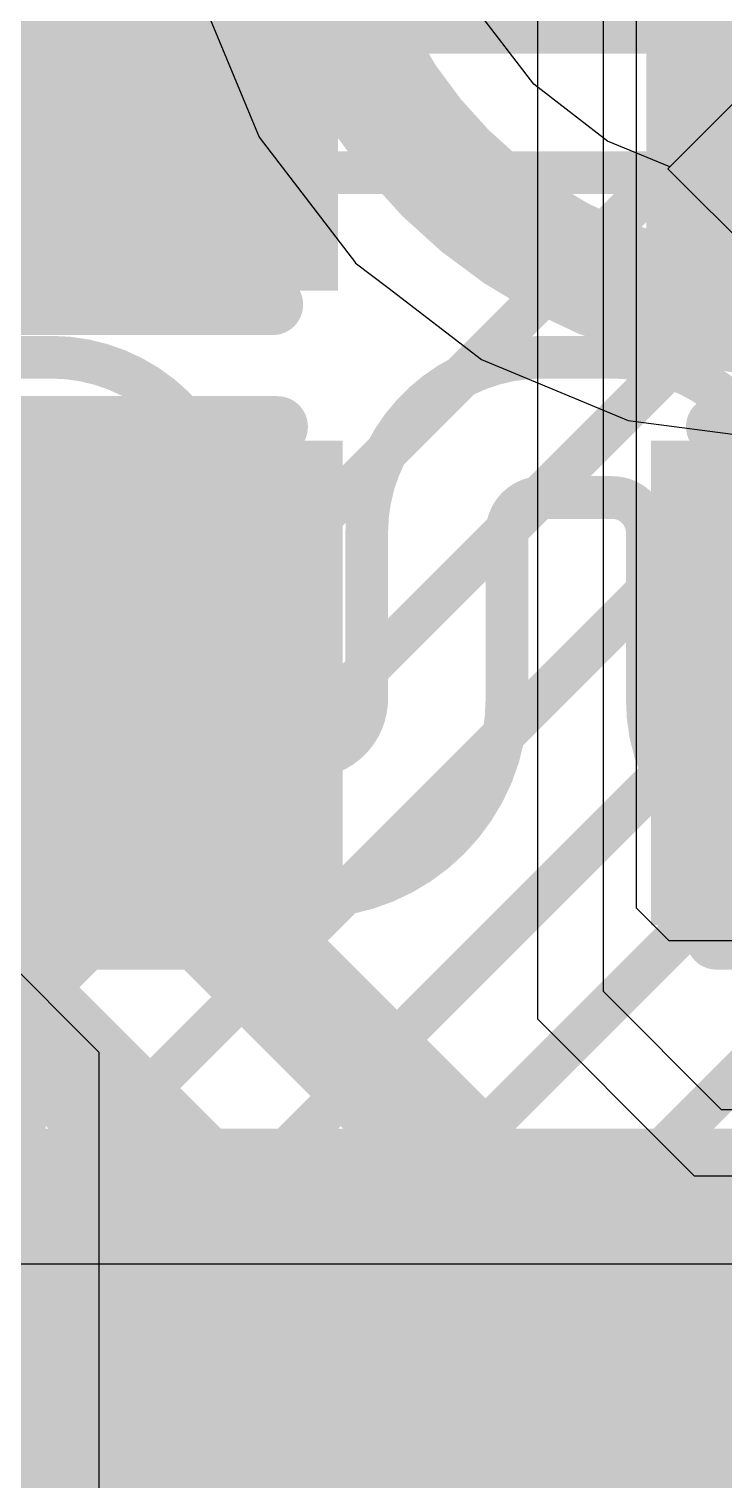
# Model space of a CAD drawing. Header units: inches. Extents: x -6 to 283, y -12 to 154.
# Drawn here: x 39.696 to 41.143, y 6.457 to 9.477 of the extents above; entities that cross this region are included whole.
import ezdxf

# ---------------------------------------------------------------- set-up
doc = ezdxf.new("R2010")
doc.units = ezdxf.units.IN
for name, color, linetype in [('Bottom Layer', 5, 'Continuous'), ('Bottom Overlay', 54, 'Continuous'), ('Bottom Paste', 16, 'Continuous'), ('Bottom Solder', 6, 'Continuous'), ('PWR-2', 130, 'Continuous'), ('Signal L1', 76, 'Continuous'), ('Signal L2', 6, 'Continuous'), ('Top Layer', 1, 'Continuous')]:
    doc.layers.add(name, color=color, linetype=linetype)

# ---------------------------------------------------------------- blocks, each defined once
blk = doc.blocks.new('IND_0806_B_186')
at = {"layer": 'Bottom Layer'}
for points in [[(-1.32499735, 1.00000054), (-0.32499681, 1.00000054), (-0.32499681, -1.00000054), (-1.32499735, -1.00000054)], [(0.32499681, 1.00000054), (1.32499735, 1.00000054), (1.32499735, -1.00000054), (0.32499681, -1.00000054)]]:
    blk.add_hatch(color=5, dxfattribs=at).paths.add_polyline_path(points)
at = {"layer": 'Bottom Paste'}
for points in [[(-1.32499735, 1.00000054), (-0.32499681, 1.00000054), (-0.32499681, -1.00000054), (-1.32499735, -1.00000054)], [(0.32499681, 1.00000054), (1.32499735, 1.00000054), (1.32499735, -1.00000054), (0.32499681, -1.00000054)]]:
    blk.add_hatch(color=16, dxfattribs=at).paths.add_polyline_path(points)
at = {"layer": 'Bottom Solder'}
for points in [[(-1.42659735, 1.10160054), (-0.22339681, 1.10160054), (-0.22339681, -1.10160054), (-1.42659735, -1.10160054)], [(0.22339681, 1.10160054), (1.42659735, 1.10160054), (1.42659735, -1.10160054), (0.22339681, -1.10160054)]]:
    blk.add_hatch(color=6, dxfattribs=at).paths.add_polyline_path(points)
at = {"layer": 'Bottom Overlay'}
for points in [[(0.1524, 0.8636, 0.127, 0.127, 0), (-0.127, 0.8636, 0.127, 0.127, 0)], [(0.1524, -0.8636, 0.127, 0.127, 0), (-0.127, -0.8636, 0.127, 0.127, 0)]]:
    blk.add_lwpolyline(points, format="xyseb", dxfattribs=at)
for points in [[(-0.15875, 0.8636, 0.0635, 0.0635, 1), (-0.09524999999999999, 0.8636, 0.0635, 0.0635, 1)], [(0.12065, 0.8636, 0.0635, 0.0635, 1), (0.18415, 0.8636, 0.0635, 0.0635, 1)], [(-0.15875, -0.8636, 0.0635, 0.0635, 1), (-0.09524999999999999, -0.8636, 0.0635, 0.0635, 1)], [(0.12065, -0.8636, 0.0635, 0.0635, 1), (0.18415, -0.8636, 0.0635, 0.0635, 1)]]:
    blk.add_lwpolyline(points, format="xyseb", close=True, dxfattribs=at)
blk = doc.blocks.new('C___0603_B_411')
at = {"layer": 'Bottom Layer'}
for points in [[(-1.143, -0.4445), (-1.143, 0.4445), (-0.3809999999999999, 0.4445), (-0.3809999999999999, -0.4445)], [(0.3809999999999999, -0.4445), (0.3809999999999999, 0.4445), (1.143, 0.4445), (1.143, -0.4445)]]:
    blk.add_hatch(color=5, dxfattribs=at).paths.add_polyline_path(points)
at = {"layer": 'Bottom Paste'}
for points in [[(-1.143, -0.4445), (-1.143, 0.4445), (-0.3809999999999999, 0.4445), (-0.3809999999999999, -0.4445)], [(0.3809999999999999, -0.4445), (0.3809999999999999, 0.4445), (1.143, 0.4445), (1.143, -0.4445)]]:
    blk.add_hatch(color=16, dxfattribs=at).paths.add_polyline_path(points)
at = {"layer": 'Bottom Solder'}
for points in [[(-1.20299988, -0.50449988), (-1.20299988, 0.50449988), (-0.3210001199999999, 0.50449988), (-0.3210001199999999, -0.50449988)], [(0.3210001199999999, -0.50449988), (0.3210001199999999, 0.50449988), (1.20299988, 0.50449988), (1.20299988, -0.50449988)]]:
    blk.add_hatch(color=6, dxfattribs=at).paths.add_polyline_path(points)
at = {"layer": 'Bottom Overlay'}
for points in [[(-1.2446, 0.5334, 0.127, 0.127, 0), (-1.2446, -0.5334, 0.127, 0.127, 0)], [(-0.4571999999999999, 0.5334, 0.127, 0.127, 0), (-1.2446, 0.5334, 0.127, 0.127, 0)], [(1.2446, 0.5334, 0.127, 0.127, 0), (0.4571999999999999, 0.5334, 0.127, 0.127, 0)], [(1.2446, 0.5334, 0.127, 0.127, 0), (1.2446, -0.5334, 0.127, 0.127, 0)], [(-0.4571999999999999, -0.5334, 0.127, 0.127, 0), (-1.2446, -0.5334, 0.127, 0.127, 0)], [(1.2446, -0.5334, 0.127, 0.127, 0), (0.4571999999999999, -0.5334, 0.127, 0.127, 0)]]:
    blk.add_lwpolyline(points, format="xyseb", dxfattribs=at)
for points in [[(-1.27635, 0.5334, 0.0635, 0.0635, 1), (-1.21285, 0.5334, 0.0635, 0.0635, 1)], [(-1.27635, 0.5334, 0.0635, 0.0635, 1), (-1.21285, 0.5334, 0.0635, 0.0635, 1)], [(-0.4889499999999999, 0.5334, 0.0635, 0.0635, 1), (-0.42545, 0.5334, 0.0635, 0.0635, 1)], [(0.42545, 0.5334, 0.0635, 0.0635, 1), (0.4889499999999999, 0.5334, 0.0635, 0.0635, 1)], [(1.21285, 0.5334, 0.0635, 0.0635, 1), (1.27635, 0.5334, 0.0635, 0.0635, 1)], [(1.21285, 0.5334, 0.0635, 0.0635, 1), (1.27635, 0.5334, 0.0635, 0.0635, 1)], [(-1.27635, -0.5334, 0.0635, 0.0635, 1), (-1.21285, -0.5334, 0.0635, 0.0635, 1)], [(-1.27635, -0.5334, 0.0635, 0.0635, 1), (-1.21285, -0.5334, 0.0635, 0.0635, 1)], [(-0.4889499999999999, -0.5334, 0.0635, 0.0635, 1), (-0.42545, -0.5334, 0.0635, 0.0635, 1)], [(0.42545, -0.5334, 0.0635, 0.0635, 1), (0.4889499999999999, -0.5334, 0.0635, 0.0635, 1)], [(1.21285, -0.5334, 0.0635, 0.0635, 1), (1.27635, -0.5334, 0.0635, 0.0635, 1)], [(1.21285, -0.5334, 0.0635, 0.0635, 1), (1.27635, -0.5334, 0.0635, 0.0635, 1)]]:
    blk.add_lwpolyline(points, format="xyseb", close=True, dxfattribs=at)
blk = doc.blocks.new('C___0603_B_412')
at = {"layer": 'Bottom Layer'}
for points in [[(-1.143, -0.4445), (-1.143, 0.4445), (-0.3809999999999999, 0.4445), (-0.3809999999999999, -0.4445)], [(0.3809999999999999, -0.4445), (0.3809999999999999, 0.4445), (1.143, 0.4445), (1.143, -0.4445)]]:
    blk.add_hatch(color=5, dxfattribs=at).paths.add_polyline_path(points)
at = {"layer": 'Bottom Paste'}
for points in [[(-1.143, -0.4445), (-1.143, 0.4445), (-0.3809999999999999, 0.4445), (-0.3809999999999999, -0.4445)], [(0.3809999999999999, -0.4445), (0.3809999999999999, 0.4445), (1.143, 0.4445), (1.143, -0.4445)]]:
    blk.add_hatch(color=16, dxfattribs=at).paths.add_polyline_path(points)
at = {"layer": 'Bottom Solder'}
for points in [[(-1.20299988, -0.50449988), (-1.20299988, 0.50449988), (-0.3210001199999999, 0.50449988), (-0.3210001199999999, -0.50449988)], [(0.3210001199999999, -0.50449988), (0.3210001199999999, 0.50449988), (1.20299988, 0.50449988), (1.20299988, -0.50449988)]]:
    blk.add_hatch(color=6, dxfattribs=at).paths.add_polyline_path(points)
at = {"layer": 'Bottom Overlay'}
for points in [[(-1.2446, 0.5334, 0.127, 0.127, 0), (-1.2446, -0.5334, 0.127, 0.127, 0)], [(-0.4571999999999999, 0.5334, 0.127, 0.127, 0), (-1.2446, 0.5334, 0.127, 0.127, 0)], [(1.2446, 0.5334, 0.127, 0.127, 0), (0.4571999999999999, 0.5334, 0.127, 0.127, 0)], [(1.2446, 0.5334, 0.127, 0.127, 0), (1.2446, -0.5334, 0.127, 0.127, 0)], [(-0.4571999999999999, -0.5334, 0.127, 0.127, 0), (-1.2446, -0.5334, 0.127, 0.127, 0)], [(1.2446, -0.5334, 0.127, 0.127, 0), (0.4571999999999999, -0.5334, 0.127, 0.127, 0)]]:
    blk.add_lwpolyline(points, format="xyseb", dxfattribs=at)
for points in [[(-1.27635, 0.5334, 0.0635, 0.0635, 1), (-1.21285, 0.5334, 0.0635, 0.0635, 1)], [(-1.27635, 0.5334, 0.0635, 0.0635, 1), (-1.21285, 0.5334, 0.0635, 0.0635, 1)], [(-0.4889499999999999, 0.5334, 0.0635, 0.0635, 1), (-0.42545, 0.5334, 0.0635, 0.0635, 1)], [(0.42545, 0.5334, 0.0635, 0.0635, 1), (0.4889499999999999, 0.5334, 0.0635, 0.0635, 1)], [(1.21285, 0.5334, 0.0635, 0.0635, 1), (1.27635, 0.5334, 0.0635, 0.0635, 1)], [(1.21285, 0.5334, 0.0635, 0.0635, 1), (1.27635, 0.5334, 0.0635, 0.0635, 1)], [(-1.27635, -0.5334, 0.0635, 0.0635, 1), (-1.21285, -0.5334, 0.0635, 0.0635, 1)], [(-1.27635, -0.5334, 0.0635, 0.0635, 1), (-1.21285, -0.5334, 0.0635, 0.0635, 1)], [(-0.4889499999999999, -0.5334, 0.0635, 0.0635, 1), (-0.42545, -0.5334, 0.0635, 0.0635, 1)], [(0.42545, -0.5334, 0.0635, 0.0635, 1), (0.4889499999999999, -0.5334, 0.0635, 0.0635, 1)], [(1.21285, -0.5334, 0.0635, 0.0635, 1), (1.27635, -0.5334, 0.0635, 0.0635, 1)], [(1.21285, -0.5334, 0.0635, 0.0635, 1), (1.27635, -0.5334, 0.0635, 0.0635, 1)]]:
    blk.add_lwpolyline(points, format="xyseb", close=True, dxfattribs=at)

msp = doc.modelspace()

# ---------------------------------------------------------------- linework, layer by layer
at = {"layer": 'Bottom Layer'}
for p, q in [((40.96063435999999, 7.64737358), (40.96063435999999, 10.88043036)), ((40.75415013999999, 10.607802), (40.75415013999999, 7.416708559999999)), ((40.89161494, 7.473650279999999), (40.89161494, 10.607802)), ((39.8417796, 7.34686364), (39.50296646, 7.68567424)), ((41.02872413999999, 7.5792838), (40.96063435999999, 7.64737358)), ((41.84632473999999, 7.5792838), (41.02872413999999, 7.5792838)), ((41.13770284, 7.22755984), (40.89161494, 7.473650279999999)), ((40.75415013999999, 7.416708559999999), (41.04050212, 7.130356579999999)), ((39.8417796, 5.76546472), (39.8417796, 7.34686364)), ((41.13771046, 7.227542059999999), (41.13770284, 7.22755984)), ((41.1377257, 7.22754968), (41.13771046, 7.227542059999999)), ((41.8654992, 7.22754968), (41.1377257, 7.22754968)), ((41.04050212, 7.130356579999999), (41.04050466, 7.130341339999999)), ((41.04050466, 7.130341339999999), (41.04052752, 7.13033118)), ((41.04052752, 7.13033118), (41.08077382, 7.090084879999999)), ((41.08077382, 7.090084879999999), (41.1376876, 7.090084879999999)), ((41.1376876, 7.090084879999999), (41.137713, 7.09007472)), ((41.137713, 7.09007472), (41.1377257, 7.090084879999999)), ((41.1377257, 7.090084879999999), (41.8654992, 7.090084879999999))]:
    msp.add_line(p, q, dxfattribs=at)
for points in [[(39.27524784, 7.636677639999999, 0.1778, 0.1778, 0), (39.64134566, 7.270579819999999, 0.1778, 0.1778, 0)], [(39.64134566, 4.180979699999999, 0.1778, 0.1778, 0), (39.64134566, 7.270579819999999, 0.1778, 0.1778, 0)]]:
    msp.add_lwpolyline(points, format="xyseb", dxfattribs=at)
msp.add_lwpolyline([(39.59689566, 7.270579819999999, 0.08889999999999999, 0.08889999999999999, 1), (39.68579566, 7.270579819999999, 0.08889999999999999, 0.08889999999999999, 1)], format="xyseb", close=True, dxfattribs=at)
msp.add_lwpolyline([(39.59689566, 7.270579819999999, 0.08889999999999999, 0.08889999999999999, 1), (39.68579566, 7.270579819999999, 0.08889999999999999, 0.08889999999999999, 1)], format="xyseb", close=True, dxfattribs=at)
at = {"layer": 'PWR-2'}
for points in [[(38.5625975, 9.15485342, 0.254, 0.254, 0), (41.01396166, 6.70348926, 0.254, 0.254, 0)], [(38.12527046, 8.978313259999998, 0.254, 0.254, 0), (42.75209382, 4.3514899, 0.254, 0.254, 0)], [(37.66957413999999, 8.84028712, 0.254, 0.254, 0), (42.35699174, 4.152869519999999, 0.254, 0.254, 0)], [(37.25428667999999, 8.667582359999999, 0.254, 0.254, 0), (41.93669286, 3.98517618, 0.254, 0.254, 0)], [(41.01396166, 6.70348926, 0.254, 0.254, 0), (44.65994116, 6.70348926, 0.254, 0.254, 0)]]:
    msp.add_lwpolyline(points, format="xyseb", dxfattribs=at)
msp.add_lwpolyline([(40.95046165999999, 6.70348926, 0.127, 0.127, 1), (41.07746166, 6.70348926, 0.127, 0.127, 1)], format="xyseb", close=True, dxfattribs=at)
msp.add_lwpolyline([(40.95046165999999, 6.70348926, 0.127, 0.127, 1), (41.07746166, 6.70348926, 0.127, 0.127, 1)], format="xyseb", close=True, dxfattribs=at)
at = {"layer": 'Signal L1'}
for points in [[(32.94669814, 9.47007758, 0.08889999999999999, 0.08889999999999999, 0), (43.64464982, 9.47007758, 0.08889999999999999, 0.08889999999999999, 0)], [(33.0676885, 9.177977579999999, 0.08889999999999999, 0.08889999999999999, 0), (43.76564018, 9.177977579999999, 0.08889999999999999, 0.08889999999999999, 0)], [(39.59556978, 8.79401086, 0.08889999999999999, 0.08889999999999999, 0), (39.74161977999999, 8.79401086, 0.08889999999999999, 0.08889999999999999, 0)], [(39.74161977999999, 8.79401086, 0.08889999999999999, 0.08889999999999999, -0.4045663529578597), (40.10654412, 8.44095086, 0.08889999999999999, 0.08889999999999999, 0)], [(40.39884478, 8.42888586, 0.08889999999999999, 0.08889999999999999, -0.4142135623730951), (40.76396978, 8.79401086, 0.08889999999999999, 0.08889999999999999, 0)], [(40.76396978, 8.79401086, 0.08889999999999999, 0.08889999999999999, 0), (40.91001978, 8.79401086, 0.08889999999999999, 0.08889999999999999, 0)], [(40.91001978, 8.79401086, 0.08889999999999999, 0.08889999999999999, -0.4142135623730951), (41.27514478, 8.42888586, 0.08889999999999999, 0.08889999999999999, 0)], [(39.59556978, 8.501910859999999, 0.08889999999999999, 0.08889999999999999, 0), (39.74161977999999, 8.501910859999999, 0.08889999999999999, 0.08889999999999999, 0)], [(39.74161977999999, 8.501910859999999, 0.08889999999999999, 0.08889999999999999, -0.4045662860841757), (39.81460414, 8.431298859999998, 0.08889999999999999, 0.08889999999999999, 0)], [(40.69094478, 8.42888586, 0.08889999999999999, 0.08889999999999999, -0.4142135623730951), (40.76396978, 8.501910859999999, 0.08889999999999999, 0.08889999999999999, 0)], [(40.76396978, 8.501910859999999, 0.08889999999999999, 0.08889999999999999, 0), (40.91001978, 8.501910859999999, 0.08889999999999999, 0.08889999999999999, 0)], [(40.91001978, 8.501910859999999, 0.08889999999999999, 0.08889999999999999, -0.4142135623730951), (40.98304477999999, 8.42888586, 0.08889999999999999, 0.08889999999999999, 0)], [(39.8145889, 8.43129632, 0.08889999999999999, 0.08889999999999999, 0), (39.81460414, 8.431298859999998, 0.08889999999999999, 0.08889999999999999, 0)], [(39.81459651999999, 8.43103978, 0.08889999999999999, 0.08889999999999999, -0.0004392058057514057), (39.8145889, 8.43129632, 0.08889999999999999, 0.08889999999999999, 0)], [(39.81459651999999, 8.43103978, 0.08889999999999999, 0.08889999999999999, -0.008280464820378792), (39.81464477999999, 8.42809592, 0.08889999999999999, 0.08889999999999999, 0)], [(39.81464477999999, 8.05127422, 0.08889999999999999, 0.08889999999999999, 0), (39.81464477999999, 8.42809592, 0.08889999999999999, 0.08889999999999999, 0)], [(40.10654412, 8.44095086, 0.08889999999999999, 0.08889999999999999, -0.001799032374624791), (40.10662286, 8.4383245, 0.08889999999999999, 0.08889999999999999, 0)], [(40.10662286, 8.4383245, 0.08889999999999999, 0.08889999999999999, -0.002109139447599853), (40.10664572, 8.4370926, 0.08889999999999999, 0.08889999999999999, 0)], [(40.10664572, 8.4370926, 0.08889999999999999, 0.08889999999999999, -0.001548054130345283), (40.1066762, 8.435284119999999, 0.08889999999999999, 0.08889999999999999, 0)], [(40.1066762, 8.435284119999999, 0.08889999999999999, 0.08889999999999999, -0.004716990986443633), (40.10674478, 8.42809592, 0.08889999999999999, 0.08889999999999999, 0)], [(40.10674478, 8.082173319999999, 0.08889999999999999, 0.08889999999999999, 0), (40.10674478, 8.42809592, 0.08889999999999999, 0.08889999999999999, 0)], [(40.39884478, 8.08296326, 0.08889999999999999, 0.08889999999999999, 0), (40.39884478, 8.42888586, 0.08889999999999999, 0.08889999999999999, 0)], [(40.69094478, 8.08296326, 0.08889999999999999, 0.08889999999999999, 0), (40.69094478, 8.42888586, 0.08889999999999999, 0.08889999999999999, 0)], [(40.98304477999999, 8.08052994, 0.08889999999999999, 0.08889999999999999, 0), (40.98304477999999, 8.42888586, 0.08889999999999999, 0.08889999999999999, 0)], [(40.22654387999999, 7.96237422, 0.08889999999999999, 0.08889999999999999, -0.4142135623730951), (40.10674478, 8.082173319999999, 0.08889999999999999, 0.08889999999999999, 0)], [(40.39884478, 8.08296326, 0.08889999999999999, 0.08889999999999999, -0.4142135623730951), (40.27825574, 7.96237422, 0.08889999999999999, 0.08889999999999999, 0)], [(40.69094478, 8.08296326, 0.08889999999999999, 0.08889999999999999, -0.4142135623730951), (40.27825574, 7.67027422, 0.08889999999999999, 0.08889999999999999, 0)], [(40.19564477999999, 7.67027422, 0.08889999999999999, 0.08889999999999999, -0.4142135623730951), (39.81464477999999, 8.05127422, 0.08889999999999999, 0.08889999999999999, 0)], [(41.34816978, 7.715404939999999, 0.08889999999999999, 0.08889999999999999, -0.4142135623730951), (40.98304477999999, 8.08052994, 0.08889999999999999, 0.08889999999999999, 0)], [(40.22654387999999, 7.96237422, 0.08889999999999999, 0.08889999999999999, 0), (40.27825574, 7.96237422, 0.08889999999999999, 0.08889999999999999, 0)], [(40.19564477999999, 7.67027422, 0.08889999999999999, 0.08889999999999999, 0), (40.27825574, 7.67027422, 0.08889999999999999, 0.08889999999999999, 0)], [(35.09588866, 7.1439024, 0.08889999999999999, 0.08889999999999999, 0), (43.0947703, 7.14390494, 0.08889999999999999, 0.08889999999999999, 0)], [(33.92402664, 6.851804939999999, 0.08889999999999999, 0.08889999999999999, 0), (43.21576065999999, 6.851804939999999, 0.08889999999999999, 0.08889999999999999, 0)], [(34.37923781999999, 6.558912459999999, 0.08889999999999999, 0.08889999999999999, 0), (43.30877546, 6.558912459999999, 0.08889999999999999, 0.08889999999999999, 0)]]:
    msp.add_lwpolyline(points, format="xyseb", dxfattribs=at)
for points in [[(39.71939477999999, 8.79401086, 0.04445, 0.04445, 1), (39.76384477999999, 8.79401086, 0.04445, 0.04445, 1)], [(39.71939477999999, 8.79401086, 0.04445, 0.04445, 1), (39.76384477999999, 8.79401086, 0.04445, 0.04445, 1)], [(40.74174478, 8.79401086, 0.04445, 0.04445, 1), (40.78619478, 8.79401086, 0.04445, 0.04445, 1)], [(40.74174478, 8.79401086, 0.04445, 0.04445, 1), (40.78619478, 8.79401086, 0.04445, 0.04445, 1)], [(40.88779478, 8.79401086, 0.04445, 0.04445, 1), (40.93224478, 8.79401086, 0.04445, 0.04445, 1)], [(40.88779478, 8.79401086, 0.04445, 0.04445, 1), (40.93224478, 8.79401086, 0.04445, 0.04445, 1)], [(39.71939477999999, 8.501910859999999, 0.04445, 0.04445, 1), (39.76384477999999, 8.501910859999999, 0.04445, 0.04445, 1)], [(39.71939477999999, 8.501910859999999, 0.04445, 0.04445, 1), (39.76384477999999, 8.501910859999999, 0.04445, 0.04445, 1)], [(40.74174478, 8.501910859999999, 0.04445, 0.04445, 1), (40.78619478, 8.501910859999999, 0.04445, 0.04445, 1)], [(40.74174478, 8.501910859999999, 0.04445, 0.04445, 1), (40.78619478, 8.501910859999999, 0.04445, 0.04445, 1)], [(40.88779478, 8.501910859999999, 0.04445, 0.04445, 1), (40.93224478, 8.501910859999999, 0.04445, 0.04445, 1)], [(40.88779478, 8.501910859999999, 0.04445, 0.04445, 1), (40.93224478, 8.501910859999999, 0.04445, 0.04445, 1)], [(39.7923639, 8.43129632, 0.04445, 0.04445, 1), (39.8368139, 8.43129632, 0.04445, 0.04445, 1)], [(39.7923639, 8.43129632, 0.04445, 0.04445, 1), (39.8368139, 8.43129632, 0.04445, 0.04445, 1)], [(39.79237152, 8.43103978, 0.04445, 0.04445, 1), (39.83682152, 8.43103978, 0.04445, 0.04445, 1)], [(39.79237152, 8.43103978, 0.04445, 0.04445, 1), (39.83682152, 8.43103978, 0.04445, 0.04445, 1)], [(39.79237914, 8.431298859999998, 0.04445, 0.04445, 1), (39.83682914, 8.431298859999998, 0.04445, 0.04445, 1)], [(39.79237914, 8.431298859999998, 0.04445, 0.04445, 1), (39.83682914, 8.431298859999998, 0.04445, 0.04445, 1)], [(39.79241978, 8.42809592, 0.04445, 0.04445, 1), (39.83686978, 8.42809592, 0.04445, 0.04445, 1)], [(39.79241978, 8.42809592, 0.04445, 0.04445, 1), (39.83686978, 8.42809592, 0.04445, 0.04445, 1)], [(40.08431912, 8.44095086, 0.04445, 0.04445, 1), (40.12876911999999, 8.44095086, 0.04445, 0.04445, 1)], [(40.08431912, 8.44095086, 0.04445, 0.04445, 1), (40.12876911999999, 8.44095086, 0.04445, 0.04445, 1)], [(40.08439786, 8.4383245, 0.04445, 0.04445, 1), (40.12884786, 8.4383245, 0.04445, 0.04445, 1)], [(40.08439786, 8.4383245, 0.04445, 0.04445, 1), (40.12884786, 8.4383245, 0.04445, 0.04445, 1)], [(40.08442072, 8.4370926, 0.04445, 0.04445, 1), (40.12887072, 8.4370926, 0.04445, 0.04445, 1)], [(40.08442072, 8.4370926, 0.04445, 0.04445, 1), (40.12887072, 8.4370926, 0.04445, 0.04445, 1)], [(40.0844512, 8.435284119999999, 0.04445, 0.04445, 1), (40.12890119999999, 8.435284119999999, 0.04445, 0.04445, 1)], [(40.0844512, 8.435284119999999, 0.04445, 0.04445, 1), (40.12890119999999, 8.435284119999999, 0.04445, 0.04445, 1)], [(40.08451978, 8.42809592, 0.04445, 0.04445, 1), (40.12896978, 8.42809592, 0.04445, 0.04445, 1)], [(40.08451978, 8.42809592, 0.04445, 0.04445, 1), (40.12896978, 8.42809592, 0.04445, 0.04445, 1)], [(40.37661978, 8.42888586, 0.04445, 0.04445, 1), (40.42106978, 8.42888586, 0.04445, 0.04445, 1)], [(40.37661978, 8.42888586, 0.04445, 0.04445, 1), (40.42106978, 8.42888586, 0.04445, 0.04445, 1)], [(40.66871978, 8.42888586, 0.04445, 0.04445, 1), (40.71316978, 8.42888586, 0.04445, 0.04445, 1)], [(40.66871978, 8.42888586, 0.04445, 0.04445, 1), (40.71316978, 8.42888586, 0.04445, 0.04445, 1)], [(40.96081977999999, 8.42888586, 0.04445, 0.04445, 1), (41.00526977999999, 8.42888586, 0.04445, 0.04445, 1)], [(40.96081977999999, 8.42888586, 0.04445, 0.04445, 1), (41.00526977999999, 8.42888586, 0.04445, 0.04445, 1)], [(40.08451978, 8.082173319999999, 0.04445, 0.04445, 1), (40.12896978, 8.082173319999999, 0.04445, 0.04445, 1)], [(40.08451978, 8.082173319999999, 0.04445, 0.04445, 1), (40.12896978, 8.082173319999999, 0.04445, 0.04445, 1)], [(40.37661978, 8.08296326, 0.04445, 0.04445, 1), (40.42106978, 8.08296326, 0.04445, 0.04445, 1)], [(40.37661978, 8.08296326, 0.04445, 0.04445, 1), (40.42106978, 8.08296326, 0.04445, 0.04445, 1)], [(40.66871978, 8.08296326, 0.04445, 0.04445, 1), (40.71316978, 8.08296326, 0.04445, 0.04445, 1)], [(40.66871978, 8.08296326, 0.04445, 0.04445, 1), (40.71316978, 8.08296326, 0.04445, 0.04445, 1)], [(39.79241978, 8.05127422, 0.04445, 0.04445, 1), (39.83686978, 8.05127422, 0.04445, 0.04445, 1)], [(39.79241978, 8.05127422, 0.04445, 0.04445, 1), (39.83686978, 8.05127422, 0.04445, 0.04445, 1)], [(40.96081977999999, 8.08052994, 0.04445, 0.04445, 1), (41.00526977999999, 8.08052994, 0.04445, 0.04445, 1)], [(40.96081977999999, 8.08052994, 0.04445, 0.04445, 1), (41.00526977999999, 8.08052994, 0.04445, 0.04445, 1)], [(40.20431888, 7.96237422, 0.04445, 0.04445, 1), (40.24876887999999, 7.96237422, 0.04445, 0.04445, 1)], [(40.20431888, 7.96237422, 0.04445, 0.04445, 1), (40.24876887999999, 7.96237422, 0.04445, 0.04445, 1)], [(40.25603074, 7.96237422, 0.04445, 0.04445, 1), (40.30048074, 7.96237422, 0.04445, 0.04445, 1)], [(40.25603074, 7.96237422, 0.04445, 0.04445, 1), (40.30048074, 7.96237422, 0.04445, 0.04445, 1)], [(40.17341978, 7.67027422, 0.04445, 0.04445, 1), (40.21786977999999, 7.67027422, 0.04445, 0.04445, 1)], [(40.17341978, 7.67027422, 0.04445, 0.04445, 1), (40.21786977999999, 7.67027422, 0.04445, 0.04445, 1)], [(40.25603074, 7.67027422, 0.04445, 0.04445, 1), (40.30048074, 7.67027422, 0.04445, 0.04445, 1)], [(40.25603074, 7.67027422, 0.04445, 0.04445, 1), (40.30048074, 7.67027422, 0.04445, 0.04445, 1)]]:
    msp.add_lwpolyline(points, format="xyseb", close=True, dxfattribs=at)
at = {"layer": 'Signal L2'}
for points in [[(39.7593439, 7.083717099999999, 0.08889999999999999, 0.08889999999999999, 0), (43.26883142, 10.59320462, 0.08889999999999999, 0.08889999999999999, 0)], [(40.3317583, 6.8738115, 0.08889999999999999, 0.08889999999999999, 0), (43.9816367, 10.5236899, 0.08889999999999999, 0.08889999999999999, 0)], [(40.0514439, 6.96272674, 0.08889999999999999, 0.08889999999999999, 0), (43.56093142, 10.47221426, 0.08889999999999999, 0.08889999999999999, 0)], [(40.6238583, 6.75282114, 0.08889999999999999, 0.08889999999999999, 0), (44.27373669999999, 10.40269954, 0.08889999999999999, 0.08889999999999999, 0)], [(39.20076742, 7.357915179999999, 0.08889999999999999, 0.08889999999999999, 0), (41.6584511, 9.81559886, 0.08889999999999999, 0.08889999999999999, 0)], [(39.49286742, 7.23692482, 0.08889999999999999, 0.08889999999999999, 0), (41.9505511, 9.6946085, 0.08889999999999999, 0.08889999999999999, 0)], [(39.7593439, -0.51091338, 0.08889999999999999, 0.08889999999999999, 0), (39.7593439, 7.083717099999999, 0.08889999999999999, 0.08889999999999999, 0)], [(40.0514439, -0.38992302, 0.08889999999999999, 0.08889999999999999, 0), (40.0514439, 6.96272674, 0.08889999999999999, 0.08889999999999999, 0)], [(40.3317583, -0.2184019, 0.08889999999999999, 0.08889999999999999, 0), (40.3317583, 6.8738115, 0.08889999999999999, 0.08889999999999999, 0)], [(40.6238583, -0.09741154, 0.08889999999999999, 0.08889999999999999, 0), (40.6238583, 6.75282114, 0.08889999999999999, 0.08889999999999999, 0)]]:
    msp.add_lwpolyline(points, format="xyseb", dxfattribs=at)
for points in [[(39.7371189, 7.083717099999999, 0.04445, 0.04445, 1), (39.7815689, 7.083717099999999, 0.04445, 0.04445, 1)], [(39.7371189, 7.083717099999999, 0.04445, 0.04445, 1), (39.7815689, 7.083717099999999, 0.04445, 0.04445, 1)], [(40.0292189, 6.96272674, 0.04445, 0.04445, 1), (40.07366889999999, 6.96272674, 0.04445, 0.04445, 1)], [(40.0292189, 6.96272674, 0.04445, 0.04445, 1), (40.07366889999999, 6.96272674, 0.04445, 0.04445, 1)], [(40.3095333, 6.8738115, 0.04445, 0.04445, 1), (40.3539833, 6.8738115, 0.04445, 0.04445, 1)], [(40.3095333, 6.8738115, 0.04445, 0.04445, 1), (40.3539833, 6.8738115, 0.04445, 0.04445, 1)], [(40.6016333, 6.75282114, 0.04445, 0.04445, 1), (40.6460833, 6.75282114, 0.04445, 0.04445, 1)], [(40.6016333, 6.75282114, 0.04445, 0.04445, 1), (40.6460833, 6.75282114, 0.04445, 0.04445, 1)]]:
    msp.add_lwpolyline(points, format="xyseb", close=True, dxfattribs=at)
at = {"layer": 'Top Layer'}
for p, q in [((46.09576251999999, 14.256258), (41.02593014, 9.18642562)), ((41.76456722, 9.9250627), (41.02987222, 9.1903677)), ((40.0484975, 9.556516319999998), (40.17458056, 9.25212526)), ((40.74651744, 9.36210726), (40.62941074, 9.51472062)), ((40.81395698, 9.3102938), (40.74651744, 9.36210726)), ((40.74651744, 9.36210726), (40.74651744, 9.36210726)), ((40.90030682, 9.24403282), (40.81395698, 9.3102938)), ((40.17458056, 9.25212526), (40.37514912, 8.99074402)), ((41.02987222, 9.1903677), (40.90030682, 9.24403282)), ((41.02593014, 9.18642562), (42.38055024, 7.831805520000001)), ((40.37514912, 8.99074402), (40.37510594, 8.99070084)), ((40.37510594, 8.99070084), (40.44258866, 8.9389204)), ((40.44258866, 8.9389204), (40.44275376, 8.938798479999999)), ((40.44275376, 8.938798479999999), (40.63771146, 8.78920264)), ((40.63771146, 8.78920264), (40.94351222, 8.66253538)), ((40.94351222, 8.66253538), (41.27167768, 8.619332519999999)), ((41.32889118, 6.906112679999999), (39.32422665999999, 6.906112679999999))]:
    msp.add_line(p, q, dxfattribs=at)
for points in [[(40.5623903, 9.177977579999999, 0.254, 0.254, -0.198912367379658), (40.2702903, 9.883170479999999, 0.254, 0.254, 0)], [(40.56290846, 9.17745942, 0.254, 0.254, -0.0001826065511932586), (40.5623903, 9.177977579999999, 0.254, 0.254, 0)], [(41.27167768, 8.884180859999999, 0.254, 0.254, -0.1987225426888858), (40.56290846, 9.17745942, 0.254, 0.254, 0)], [(39.32422665999999, 6.72483034, 0.1016, 0.1016, 0), (43.20543048, 6.72483034, 0.1016, 0.1016, 0)], [(39.22070134, 6.519633899999999, 0.1016, 0.1016, 0), (41.36533255999999, 6.519633899999999, 0.1016, 0.1016, 0)]]:
    msp.add_lwpolyline(points, format="xyseb", dxfattribs=at)
for points in [[(40.4988903, 9.177977579999999, 0.127, 0.127, 1), (40.62589029999999, 9.177977579999999, 0.127, 0.127, 1)], [(40.4988903, 9.177977579999999, 0.127, 0.127, 1), (40.62589029999999, 9.177977579999999, 0.127, 0.127, 1)], [(40.49940846, 9.17745942, 0.127, 0.127, 1), (40.62640846, 9.17745942, 0.127, 0.127, 1)], [(40.49940846, 9.17745942, 0.127, 0.127, 1), (40.62640846, 9.17745942, 0.127, 0.127, 1)]]:
    msp.add_lwpolyline(points, format="xyseb", close=True, dxfattribs=at)

# ---------------------------------------------------------------- block references
for name, p, rotation in [('C___0603_B_412', (40.66015236, 9.436793419999999), 180), ('C___0603_B_411', (40.67005836, 8.11599342), 180), ('IND_0806_B_186', (40.87002748, 5.72839342), 270)]:
    msp.add_blockref(name, p, dxfattribs=dict(rotation=rotation))

doc.saveas('drawing.dxf')
